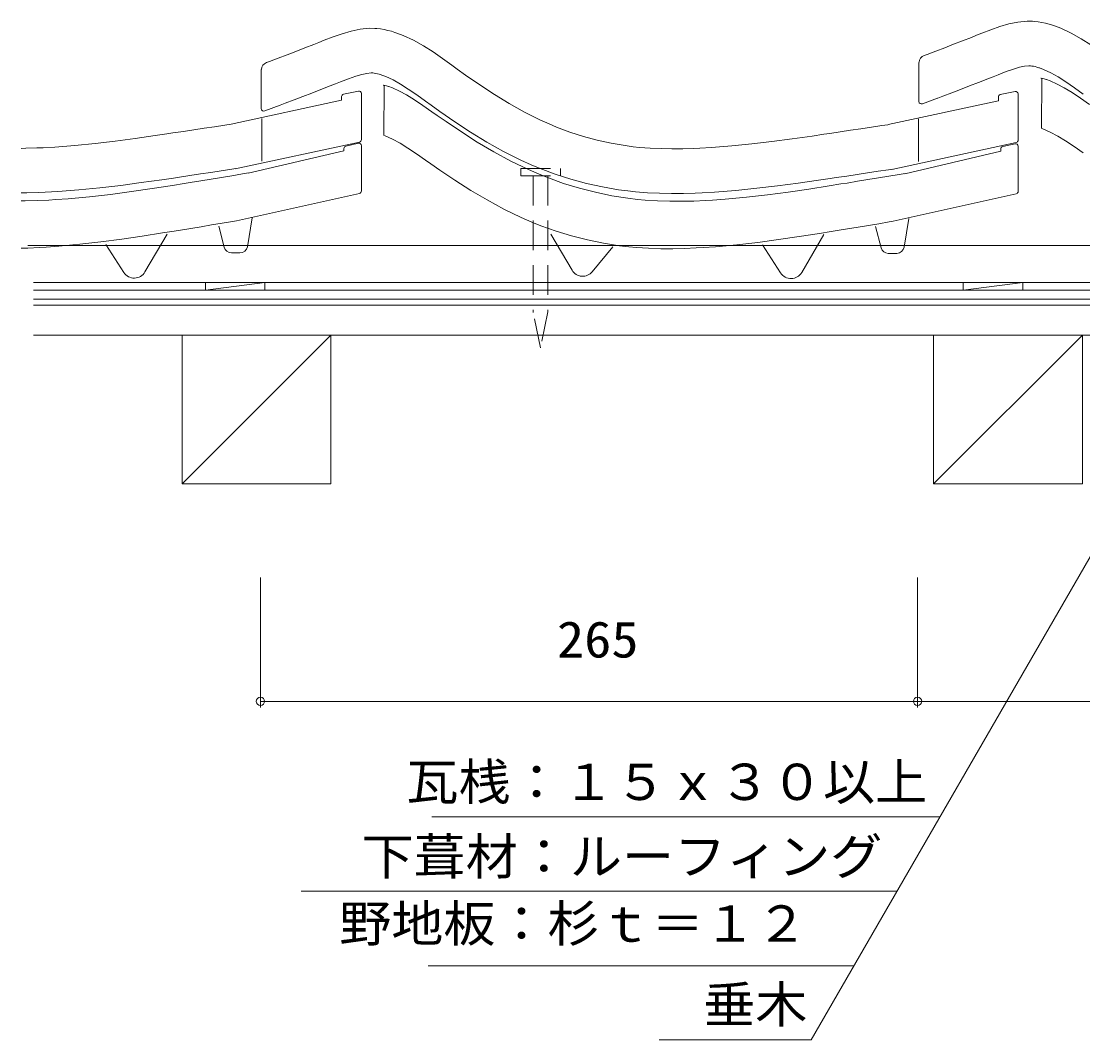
# Model space of a CAD drawing. Units: millimetres, scale not verified. Extents: x -643 to 726, y -387 to 397.
# Drawn here: x -642.7 to -214.7, y -387.4 to 23.5 of the extents above; entities that cross this region are included whole.
import ezdxf
from ezdxf.enums import TextEntityAlignment as Align

# ---------------------------------------------------------------- set-up
doc = ezdxf.new("R2010")
doc.units = ezdxf.units.MM
doc.header["$LTSCALE"] = 10
doc.linetypes.add('DASHED1', pattern=[1.8, 1.2, -0.6])
doc.linetypes.add('DASHED3', pattern=[4, 3, -1])
for name, color, linetype, lineweight in [('0-0_LAYER001', 4, 'Continuous', 18), ('0-1_LAYER003', 7, 'Continuous', 18), ('0-2_LAYER004', 2, 'Continuous', 18)]:
    doc.layers.add(name, color=color, linetype=linetype, lineweight=lineweight)
doc.styles.add('ＭＳ ゴシック', font='')
doc.styles.get('ＭＳ ゴシック').set_extended_font_data('MS Gothic')

msp = doc.modelspace()

# ---------------------------------------------------------------- linework, layer by layer
at = {"layer": '0-0_LAYER001'}
for p, q in [((-278.69, 9.67), (-278.26, 9.84)), ((-543.87, 6.81), (-543.44, 6.97)), ((-280.73, -8.9), (-280.73, 6.82)), ((-545.9, -11.77), (-545.9, 3.96)), ((-231.53, 0.54), (-231.49, 0.53)), ((-231.49, 0.53), (-230.91, 0.42)), ((-231.17, 0.45), (-231.34, -19.73)), ((-230.91, 0.42), (-230.25, 0.25)), ((-230.25, 0.25), (-229.46, 0.03)), ((-229.46, 0.03), (-229.28, -0.03)), ((-496.71, -2.33), (-496.67, -2.33)), ((-496.67, -2.33), (-496.09, -2.45)), ((-496.34, -2.42), (-496.52, -22.59)), ((-496.09, -2.45), (-495.43, -2.61)), ((-495.43, -2.61), (-494.64, -2.84)), ((-494.64, -2.84), (-494.46, -2.9)), ((-494.46, -2.9), (-493, -3.43)), ((-493, -3.43), (-490.17, -4.7)), ((-229.28, -0.03), (-227.82, -0.56)), ((-227.82, -0.56), (-224.99, -1.83)), ((-224.99, -1.83), (-222.12, -3.39)), ((-222.12, -3.39), (-219.01, -5.32)), ((-558, -18.02), (-513.54, -8.37)), ((-513.54, -6.91), (-513.54, -8.37)), ((-506.75, -4.69), (-512.75, -5.94)), ((-505.54, -5.67), (-505.54, -24.25)), ((-490.17, -4.7), (-487.3, -6.26)), ((-487.3, -6.26), (-484.18, -8.18)), ((-484.18, -8.18), (-480.81, -10.45)), ((-293.18, -18.2), (-248.72, -8.56)), ((-279.37, -9.83), (-273.2, -7.5)), ((-248.72, -7.1), (-248.72, -8.56)), ((-241.93, -4.87), (-247.93, -6.12)), ((-240.72, -5.85), (-240.72, -24.43)), ((-219.01, -5.32), (-215.64, -7.58)), ((-215.64, -7.58), (-212.01, -10.12)), ((-544.55, -12.7), (-538.37, -10.36)), ((-480.81, -10.45), (-477.19, -12.99)), ((-545.73, -32.9), (-545.73, -15.71)), ((-477.19, -12.99), (-474.96, -14.56)), ((-474.96, -14.56), (-471.42, -17.02)), ((-471.42, -17.02), (-465.23, -21.19)), ((-280.9, -33.09), (-280.9, -15.89)), ((-465.23, -21.19), (-458.82, -25.27)), ((-231.5, -19.6), (-230.75, -19.87)), ((-230.75, -19.87), (-227.78, -21.2)), ((-227.78, -21.2), (-224.8, -22.82)), ((-506.33, -25.23), (-556.47, -36.11)), ((-496.68, -22.46), (-495.93, -22.74)), ((-495.93, -22.74), (-492.96, -24.07)), ((-492.96, -24.07), (-489.98, -25.69)), ((-458.82, -25.27), (-452.19, -29.2)), ((-241.51, -25.41), (-291.64, -36.29)), ((-224.8, -22.82), (-221.61, -24.79)), ((-221.61, -24.79), (-218.19, -27.09)), ((-551.25, -37.85), (-512.58, -28.8)), ((-512.58, -27.85), (-512.58, -28.8)), ((-506.77, -25.73), (-511.8, -26.87)), ((-505.54, -44.99), (-505.54, -26.71)), ((-489.98, -25.69), (-486.78, -27.66)), ((-486.78, -27.66), (-483.36, -29.96)), ((-483.36, -29.96), (-479.72, -32.51)), ((-452.19, -29.2), (-445.29, -32.93)), ((-286.43, -38.04), (-247.76, -28.99)), ((-247.76, -28.03), (-247.76, -28.99)), ((-241.94, -25.92), (-246.98, -27.06)), ((-240.72, -45.17), (-240.72, -26.89)), ((-218.19, -27.09), (-214.55, -29.64)), ((-479.72, -32.51), (-477.49, -34.08)), ((-477.49, -34.08), (-473.97, -36.53)), ((-445.29, -32.93), (-438.22, -36.35)), ((-557.74, -38.81), (-553.55, -38.12)), ((-553.55, -38.12), (-551.12, -37.71)), ((-473.97, -36.53), (-467.82, -40.67)), ((-438.22, -36.35), (-433.86, -38.24)), ((-433.86, -38.24), (-430.17, -39.71)), ((-292.91, -39), (-288.72, -38.3)), ((-288.72, -38.3), (-286.3, -37.9)), ((-589.93, -44.03), (-581.72, -42.74)), ((-581.72, -42.74), (-576.99, -41.98)), ((-576.99, -41.98), (-574.54, -41.58)), ((-574.54, -41.58), (-570.33, -40.89)), ((-570.33, -40.89), (-566.13, -40.2)), ((-566.13, -40.2), (-561.93, -39.51)), ((-561.93, -39.51), (-557.74, -38.81)), ((-467.82, -40.67), (-461.46, -44.73)), ((-430.17, -39.71), (-424.01, -41.92)), ((-424.01, -41.92), (-417.64, -43.87)), ((-316.9, -42.93), (-312.17, -42.16)), ((-312.17, -42.16), (-309.72, -41.77)), ((-309.72, -41.77), (-305.51, -41.08)), ((-305.51, -41.08), (-301.31, -40.39)), ((-301.31, -40.39), (-297.11, -39.69)), ((-297.11, -39.69), (-292.91, -39)), ((-615.16, -47.34), (-606.65, -46.36)), ((-606.65, -46.36), (-598.24, -45.25)), ((-598.24, -45.25), (-589.93, -44.03)), ((-506.33, -45.97), (-555.91, -57.03)), ((-461.46, -44.73), (-454.88, -48.62)), ((-417.64, -43.87), (-411.18, -45.52)), ((-411.18, -45.52), (-404.63, -46.88)), ((-404.63, -46.88), (-398.12, -47.9)), ((-350.33, -47.52), (-341.82, -46.55)), ((-341.82, -46.55), (-333.41, -45.43)), ((-333.41, -45.43), (-325.11, -44.21)), ((-325.11, -44.21), (-316.9, -42.93)), ((-241.5, -46.15), (-291.09, -57.22)), ((-642.71, -48.94), (-641.13, -48.95)), ((-641.13, -48.95), (-636.3, -48.84)), ((-636.3, -48.84), (-631.58, -48.64)), ((-631.58, -48.64), (-628.78, -48.48)), ((-628.78, -48.48), (-623.72, -48.12)), ((-623.72, -48.12), (-615.16, -47.34)), ((-454.88, -48.62), (-448.06, -52.31)), ((-398.12, -47.9), (-394.19, -48.36)), ((-394.19, -48.36), (-391.14, -48.64)), ((-391.14, -48.64), (-386.18, -48.96)), ((-386.18, -48.96), (-381.21, -49.12)), ((-381.21, -49.12), (-376.31, -49.13)), ((-376.31, -49.13), (-371.48, -49.03)), ((-371.48, -49.03), (-366.76, -48.82)), ((-366.76, -48.82), (-363.96, -48.66)), ((-363.96, -48.66), (-358.89, -48.3)), ((-358.89, -48.3), (-350.33, -47.52)), ((-448.06, -52.31), (-441.07, -55.69)), ((-574.34, -60.08), (-570.14, -59.39)), ((-570.14, -59.39), (-565.94, -58.69)), ((-565.94, -58.69), (-561.75, -58)), ((-560.84, -67.72), (-563.09, -59.15)), ((-561.75, -58), (-557.56, -57.3)), ((-557.56, -57.3), (-555.94, -57.03)), ((-551.54, -67.46), (-549.6, -55.86)), ((-441.07, -55.69), (-436.77, -57.55)), ((-436.77, -57.55), (-433.15, -59)), ((-433.15, -59), (-427.06, -61.18)), ((-309.52, -60.26), (-305.31, -59.57)), ((-305.31, -59.57), (-301.12, -58.88)), ((-301.12, -58.88), (-296.92, -58.18)), ((-296.02, -67.91), (-298.26, -59.34)), ((-296.92, -58.18), (-292.73, -57.49)), ((-292.73, -57.49), (-291.12, -57.22)), ((-286.72, -67.65), (-284.78, -56.04)), ((-602.2, -64.42), (-593.91, -63.21)), ((-593.91, -63.21), (-585.72, -61.93)), ((-592.83, -77.67), (-583.89, -62.43)), ((-585.72, -61.93), (-580.99, -61.17)), ((-580.99, -61.17), (-578.54, -60.77)), ((-578.54, -60.77), (-574.34, -60.08)), ((-420.63, -76.93), (-429.16, -62.39)), ((-427.06, -61.18), (-420.78, -63.1)), ((-420.78, -63.1), (-414.41, -64.73)), ((-337.37, -64.61), (-329.09, -63.39)), ((-329.09, -63.39), (-320.9, -62.11)), ((-328.01, -77.86), (-319.07, -62.61)), ((-320.9, -62.11), (-316.17, -61.35)), ((-316.17, -61.35), (-313.72, -60.95)), ((-313.72, -60.95), (-309.52, -60.26)), ((-642.71, -68.06), (-640.05, -68)), ((-640.05, -68), (-635.36, -67.8)), ((-635.36, -67.8), (-632.59, -67.64)), ((-632.59, -67.64), (-627.56, -67.29)), ((-627.56, -67.29), (-619.05, -66.51)), ((-619.05, -66.51), (-610.57, -65.54)), ((-610.57, -65.54), (-602.2, -64.42)), ((-601.34, -77.86), (-608.66, -66.56)), ((-414.41, -64.73), (-407.96, -66.07)), ((-412.46, -77.58), (-404.16, -67.51)), ((-407.96, -66.07), (-401.53, -67.08)), ((-401.53, -67.08), (-397.66, -67.53)), ((-397.66, -67.53), (-394.66, -67.81)), ((-394.66, -67.81), (-389.77, -68.12)), ((-389.77, -68.12), (-384.86, -68.28)), ((-384.86, -68.28), (-380.01, -68.29)), ((-380.01, -68.29), (-375.23, -68.19)), ((-375.23, -68.19), (-370.54, -67.99)), ((-370.54, -67.99), (-367.77, -67.83)), ((-367.77, -67.83), (-362.74, -67.47)), ((-362.74, -67.47), (-354.22, -66.69)), ((-354.22, -66.69), (-345.75, -65.72)), ((-345.75, -65.72), (-337.37, -64.61)), ((-336.52, -78.05), (-343.84, -66.74)), ((-554.5, -69.97), (-557.92, -69.97)), ((-289.67, -70.15), (-293.09, -70.15))]:
    msp.add_line(p, q, dxfattribs=at)
at = {"layer": '0-0_LAYER001', "color": 2, "linetype": 'DASHED1'}
for p, q in [((-436.33, -38.88), (-436.33, -94.03)), ((-430.33, -38.88), (-430.33, -93.78)), ((-433.38, -108.29), (-436.33, -94.03)), ((-430.33, -93.78), (-433.38, -108.29))]:
    msp.add_line(p, q, dxfattribs=at)
at = {"layer": '0-0_LAYER001', "color": 2}
for p, q in [((-142.98, -73.5), (-324.22, -387.42)), ((-546.27, -253.38), (-546.27, -200.88)), ((-281.27, -253.38), (-281.27, -200.88)), ((-546.27, -250.88), (-281.27, -250.88)), ((-281.27, -250.88), (-16.27, -250.88)), ((-272.29, -297.48), (-477.11, -297.48)), ((-289.6, -327.46), (-529.9, -327.46)), ((-306.97, -357.55), (-478.64, -357.55)), ((-324.22, -387.42), (-385.44, -387.42))]:
    msp.add_line(p, q, dxfattribs=at)
at = {"layer": '0-0_LAYER001'}
for points in [[(-278.26, 9.84), (-277.45, 10.14), (-273.9, 11.48), (-270.34, 12.83), (-266.78, 14.2), (-263.19, 15.58), (-259.58, 16.99), (-257.48, 17.83), (-255.4, 18.65), (-251.79, 20.06), (-248.16, 21.34), (-244.5, 22.41), (-240.82, 23.16), (-237.12, 23.5), (-234.96, 23.47), (-234.11, 23.41), (-232.64, 23.24), (-231.18, 22.99), (-229.73, 22.68), (-228.29, 22.3), (-226.86, 21.87), (-226.04, 21.59), (-223.54, 20.64), (-219.38, 18.71), (-215.38, 16.46), (-211.49, 13.98)], [(-543.44, 6.97), (-542.63, 7.28), (-539.08, 8.62), (-535.52, 9.96), (-531.95, 11.33), (-528.37, 12.71), (-524.76, 14.13), (-522.66, 14.96), (-520.58, 15.79), (-516.97, 17.19), (-513.34, 18.47), (-509.68, 19.54), (-506, 20.29), (-502.29, 20.63), (-500.13, 20.61), (-499.28, 20.55), (-497.82, 20.37), (-496.36, 20.13), (-494.91, 19.81), (-493.46, 19.43), (-492.04, 19), (-491.22, 18.72), (-488.72, 17.78), (-484.56, 15.84), (-480.56, 13.6), (-476.67, 11.12), (-472.86, 8.48), (-469.1, 5.76), (-466.91, 4.18), (-463.58, 1.79), (-457.79, -2.23), (-451.92, -6.08), (-445.94, -9.74), (-439.85, -13.15), (-433.6, -16.27), (-429.9, -17.94), (-426.84, -19.21), (-421.48, -21.21), (-416.03, -22.97), (-410.49, -24.47)], [(-273.16, -7.48), (-271.1, -6.7), (-267.53, -5.35), (-263.94, -3.99), (-260.32, -2.61), (-256.67, -1.2), (-252.99, 0.24), (-250.83, 1.1), (-248.81, 1.91), (-245.54, 3.18), (-242.64, 4.2), (-240.17, 4.92), (-238.18, 5.33), (-236.4, 5.49), (-235.72, 5.48), (-235.8, 5.49), (-235.19, 5.42), (-234.59, 5.32), (-233.93, 5.17), (-233.19, 4.98), (-232.34, 4.72), (-232.1, 4.64), (-230.54, 4.05), (-227.59, 2.68), (-224.63, 1.02), (-221.46, -1.01), (-218.08, -3.35), (-214.47, -5.95)], [(-538.34, -10.34), (-536.28, -9.57), (-532.71, -8.22), (-529.12, -6.86), (-525.5, -5.47), (-521.84, -4.06), (-518.16, -2.62), (-516.01, -1.77), (-513.99, -0.96), (-510.71, 0.31), (-507.82, 1.33), (-505.35, 2.05), (-503.36, 2.46), (-501.58, 2.62), (-500.9, 2.61), (-500.98, 2.62), (-500.36, 2.55), (-499.77, 2.45), (-499.1, 2.3), (-498.37, 2.11), (-497.52, 1.85), (-497.28, 1.77), (-495.72, 1.18), (-492.77, -0.19), (-489.81, -1.85), (-486.64, -3.87), (-483.26, -6.22), (-479.65, -8.82), (-477.44, -10.42), (-473.95, -12.92), (-467.86, -17.15), (-461.56, -21.29), (-455.04, -25.28), (-448.27, -29.06), (-441.33, -32.54), (-437.05, -34.46), (-433.45, -35.96), (-427.39, -38.22), (-421.14, -40.23), (-414.79, -41.95)], [(-642.71, -27.79), (-640.82, -27.77), (-636.45, -27.64), (-633.92, -27.53), (-629.19, -27.26), (-621.06, -26.63), (-612.93, -25.82), (-604.83, -24.86), (-596.74, -23.79), (-588.65, -22.64), (-583.97, -21.95), (-581.53, -21.59), (-577.34, -20.96), (-573.14, -20.33), (-568.94, -19.7), (-564.75, -19.06), (-560.56, -18.43), (-558.12, -18.06)], [(-410.49, -24.47), (-404.9, -25.71), (-399.25, -26.67), (-395.96, -27.11), (-393.44, -27.38), (-389.09, -27.72), (-384.73, -27.91), (-380.36, -27.99), (-376, -27.96), (-371.63, -27.83), (-369.1, -27.72), (-364.37, -27.45), (-356.23, -26.82), (-348.11, -26), (-340.01, -25.04), (-331.91, -23.97), (-323.83, -22.82), (-319.14, -22.13), (-316.71, -21.77), (-312.51, -21.15), (-308.32, -20.52), (-304.12, -19.88), (-299.93, -19.25), (-295.73, -18.61), (-293.3, -18.24)], [(-642.71, -45.79), (-640.49, -45.77), (-635.8, -45.63), (-633.02, -45.51), (-627.99, -45.23), (-619.46, -44.56), (-610.98, -43.71), (-602.59, -42.72), (-594.29, -41.62), (-586.08, -40.45), (-581.34, -39.76), (-578.88, -39.39), (-574.67, -38.76), (-570.46, -38.13), (-566.25, -37.5), (-562.05, -36.86), (-557.85, -36.22), (-556.23, -35.97)], [(-414.79, -41.95), (-408.36, -43.38), (-401.95, -44.47), (-398.09, -44.98), (-395.09, -45.3), (-390.2, -45.68), (-385.29, -45.91), (-380.45, -45.99), (-375.66, -45.95), (-370.97, -45.82), (-368.2, -45.69), (-363.16, -45.41), (-354.64, -44.75), (-346.15, -43.9), (-337.76, -42.9), (-329.46, -41.8), (-321.25, -40.63), (-316.52, -39.94), (-314.06, -39.58), (-309.85, -38.95), (-305.64, -38.31), (-301.43, -37.68), (-297.23, -37.04), (-293.03, -36.41), (-291.41, -36.16)]]:
    msp.add_lwpolyline(points, dxfattribs=at)
at = {"layer": '0-0_LAYER001', "color": 2, "linetype": 'DASHED1'}
for points in [[(-441.33, -35.88), (-425.33, -35.88), (-425.33, -38.88)], [(-441.33, -35.88), (-441.33, -38.88), (-425.33, -38.88)]]:
    msp.add_lwpolyline(points, dxfattribs=at)
at = {"layer": '0-0_LAYER001', "color": 2}
for centre in [(-546.27, -250.88), (-281.27, -250.88), (-281.27, -250.88)]:
    msp.add_circle(centre, 1.7, dxfattribs=at)
at = {"layer": '0-0_LAYER001'}
for centre, radius, start, end in [((-277.62, 6.87), 3, 110.949, 178.7), ((-542.79, 4.01), 3, 110.949, 178.7), ((-512.54, -6.91), 1, 101.7331, 180), ((-506.54, -5.67), 1, 0, 101.7331), ((-247.72, -7.1), 1, 101.7331, 180), ((-241.72, -5.85), 1, 0, 101.7331), ((-544.9, -11.77), 1, 180, 290.7317), ((-279.73, -8.9), 1, 180, 290.7317), ((-506.54, -24.25), 1, 282.245, 0), ((-241.72, -24.43), 1, 282.245, 0), ((-511.58, -27.85), 1, 102.7244, 180), ((-506.54, -26.71), 1, 0, 102.7244), ((-246.76, -28.03), 1, 102.7244, 180), ((-241.72, -26.89), 1, 0, 102.7244), ((-506.54, -44.99), 1, 282.583, 0), ((-241.72, -45.17), 1, 282.583, 0), ((-557.94, -66.96), 3, 194.6764, 270), ((-554.5, -66.97), 3, 270, 350.5377), ((-293.12, -67.15), 3, 194.6764, 270), ((-289.67, -67.15), 3, 270, 350.5377), ((-416.32, -74.4), 5, 210.4258, 320.47), ((-597.14, -75.14), 5, 212.9399, 329.6172), ((-332.32, -75.33), 5, 212.9399, 329.6172)]:
    msp.add_arc(centre, radius, start, end, dxfattribs=at)
at = {"layer": '0-1_LAYER003'}
for p, q in [((-142.98, -73.5), (-324.22, -387.42)), ((-637.74, -84.95), (231.21, -84.95)), ((-568.46, -81.95), (-568.46, -84.95)), ((-544.46, -81.95), (-568.46, -84.95)), ((-544.46, -81.95), (-544.46, -84.95)), ((-262.89, -81.95), (-262.89, -84.95)), ((-238.89, -81.95), (-262.89, -84.95)), ((-238.89, -81.95), (-238.89, -84.95)), ((-637.74, -88.59), (388.86, -88.59)), ((391.18, -91.09), (-637.74, -91.09)), ((331.18, -103.09), (-637.74, -103.09)), ((-517.82, -103.09), (-577.82, -163.09)), ((-214.82, -103.09), (-274.82, -163.09)), ((-546.27, -200.88), (-546.27, -252.58)), ((-281.27, -200.88), (-281.27, -253.38)), ((-546.27, -250.88), (288.73, -250.88)), ((-477.11, -297.48), (-272.29, -297.48)), ((-289.6, -327.46), (-520.6, -327.46)), ((-478.64, -357.55), (-306.97, -357.55)), ((-324.22, -387.42), (-385.44, -387.42))]:
    msp.add_line(p, q, dxfattribs=at)
for points in [[(-637.74, -81.95), (244, -81.95), (244, -66.95), (-640.05, -66.95)], [(-517.82, -103.09), (-517.82, -163.09), (-577.82, -163.09), (-577.82, -103.09)], [(-274.82, -103.09), (-274.82, -163.09), (-214.82, -163.09), (-214.82, -103.09)]]:
    msp.add_lwpolyline(points, dxfattribs=at)
at = {"layer": '0-2_LAYER004'}
for p, q in [((-325.94, -66.95), (-625.07, -66.95)), ((-338.6, -66.95), (244, -66.95)), ((-637.74, -81.95), (244, -81.95)), ((-637.74, -84.95), (231.21, -84.95)), ((-568.46, -84.95), (-544.46, -81.95)), ((-262.89, -84.95), (-238.89, -81.95)), ((391.18, -91.09), (-637.74, -91.09)), ((391.18, -103.09), (-637.74, -103.09)), ((-517.82, -103.09), (-577.82, -163.09)), ((-214.82, -103.09), (-274.82, -163.09))]:
    msp.add_line(p, q, dxfattribs=at)
at = {"layer": '0-2_LAYER004', "linetype": 'DASHED3'}
msp.add_line((388.86, -88.59), (-637.74, -88.59), dxfattribs=at)
at = {"layer": '0-2_LAYER004'}
for points in [[(-568.46, -84.95), (-568.46, -81.95), (-544.46, -81.95), (-544.46, -84.95)], [(-262.89, -84.95), (-262.89, -81.95), (-238.89, -81.95), (-238.89, -84.95)], [(-577.82, -163.09), (-577.82, -103.09), (-517.82, -103.09), (-517.82, -163.09)], [(-274.82, -163.09), (-274.82, -103.09), (-214.82, -103.09), (-214.82, -163.09)]]:
    msp.add_lwpolyline(points, close=True, dxfattribs=at)

# ---------------------------------------------------------------- texts
at = {"layer": '0-0_LAYER001', "color": 7, "style": 'ＭＳ ゴシック'}
for s, width, p in [('265', 1.1, (-426.7, -237.62)), ('\u3000瓦桟：１５ｘ３０以上\u3000', 1.05, (-508.4, -295.09)), ('\u3000下葺材：ルーフィング', 1.05, (-526.46, -325.18)), ('\u3000野地板：杉ｔ＝１２\u3000', 1.05, (-535.48, -352.26)), ('\u3000垂木\u3000', 1.05, (-388.72, -384.92))]:
    msp.add_text(s, height=14.66, dxfattribs=dict(at, width=width)).set_placement(p, align=Align.BOTTOM_LEFT)

doc.saveas('drawing.dxf')
